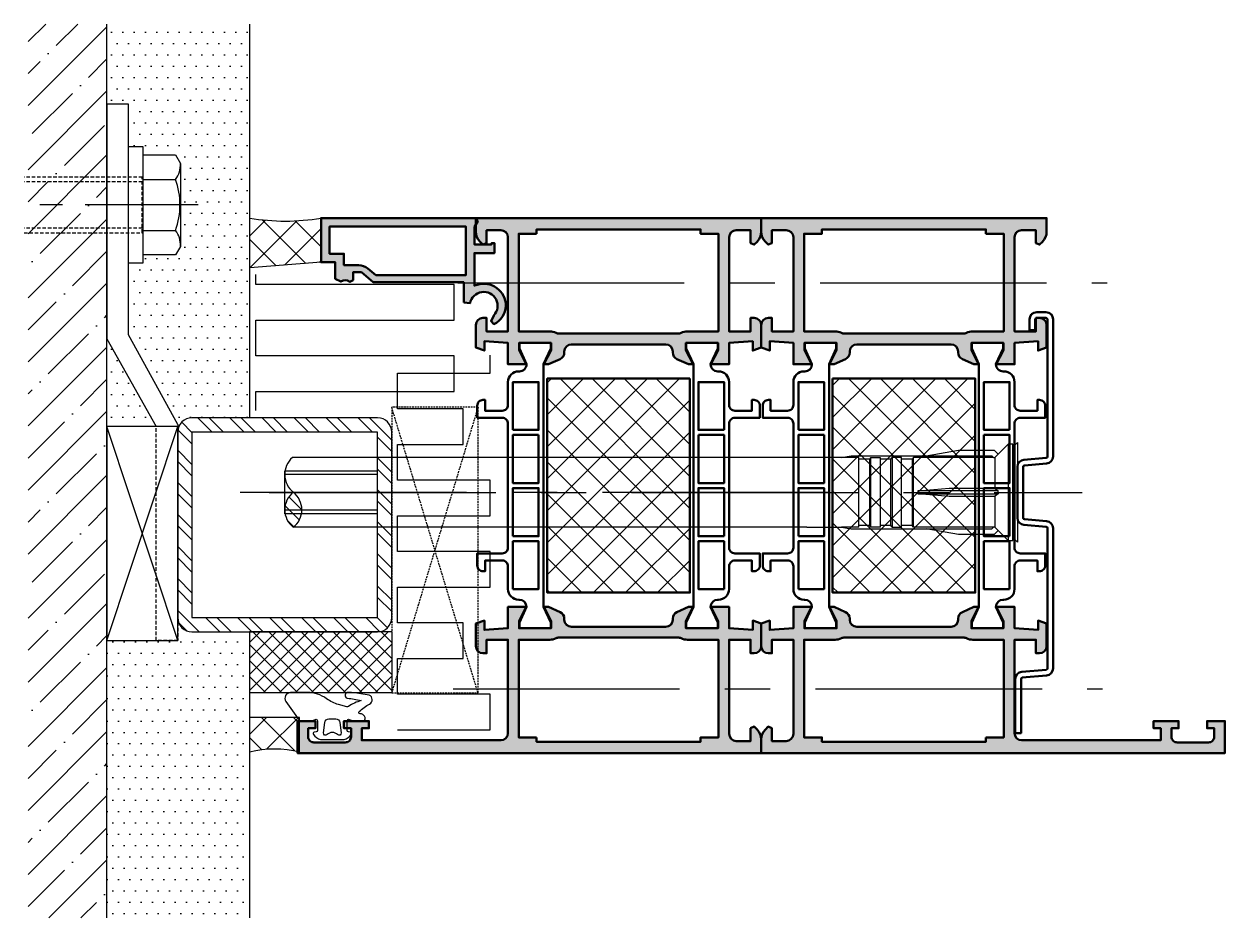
# Model space of a CAD drawing. Header units: millimetres. Extents: x -1598 to 10110, y -2803 to 662.
# Drawn here: x 1595.8 to 1764.1, y -125.6 to -0.3 of the extents above; entities that cross this region are included whole.
import ezdxf

# ---------------------------------------------------------------- set-up
doc = ezdxf.new("R2010")
doc.units = ezdxf.units.MM
doc.linetypes.add('CENTER', pattern=[50.800000000000004, 31.75, -6.35, 6.35, -6.35])
doc.linetypes.add('VERDECKT', pattern=[0.75, 0.5, -0.25])
for name, color, linetype, lineweight in [('AM_S', 80, 'Continuous', 50), ('AM_SP', 3, 'Continuous', 50), ('Docu-AM_8', 1, 'Continuous', 25)]:
    doc.layers.add(name, color=color, linetype=linetype, lineweight=lineweight)
for name, color, linetype in [('CENT_25', 3, 'CENTER'), ('CONST18', 3, 'Continuous'), ('CONST25', 3, 'Continuous'), ('CONST35', 3, 'Continuous'), ('DICHT_PAR', 3, 'Continuous'), ('HIDE_25', 3, 'VERDECKT')]:
    doc.layers.add(name, color=color, linetype=linetype)

# ---------------------------------------------------------------- blocks, each defined once
blk = doc.blocks.new('B-LL4010003')
at = {"layer": 'DICHT_PAR'}
for points in [[(-2.600000000000002, -5.932410622883206, 0.2080002991315442), (-2.12299754009375, -7.029441175311962), (-1.910015786673033, -7.228049873448832, 0.5949374815388928), (-1.57665456405809, -7.116508768658383), (-1.529141624366982, -6.847049497591611, -0.3639702342662019), (-1.33218007376454, -6.681779133124997), (0.04194360949115281, -6.681779133124998, -0.5205670505517465), (0.2298821336483344, -6.950183161790132), (0.01809221376422551, -7.532071184339831, 0.08748866352592413), (-2.525757381022231e-15, -7.63467722733753), (-1.471045507628332e-15, -8.881779133124997, 0.414213562373095), (0.2999999999999992, -9.181779133124998), (0.4757359312881494, -9.181779133124998, 0.1989123673796578), (0.6878679656441135, -9.093911167480961), (0.9121320343560203, -8.869647098769056, 0.1989123673796582), (1.000000000000055, -8.657515064413092), (1.000000000000056, -8.474062900635374, -0.6894774910789728), (1.349424094720544, -8.341125171164151, -0.05638436038495922), (2.386289909670207, -9.810752557481848, 0.6199844974359444), (3.639197527055725, -9.759416227943571, 0.02085876242649283), (3.975051887232059, -7.404266851472224, 0.02498963895517676), (4.000000000000003, -6.905409437626545), (3.99810854600619, -6.801254313206973, 0.9393067832496921), (3.20985441500664, -6.674160219511021, -0.03827978514031714), (2.859939927408546, -8.608149720678236, 0.07966819459128724), (2.048283165131678, -6.837276365287859, -0.2123714977220938), (2.010222252113294, -6.596417187104618), (2.315384851890308, -5.457534860166994, -0.09371350756139787), (3.121322413158991, -3.783481479546599, 0.1602412221217399), (4, -1.112147734026893), (4.000000000000001, 1.25972791712482, 0.6068148963145961), (2.734134712078717, 1.914461735878363), (0.127927069094686, 0.08957549812114818, 0.2446984432290343), (-1.387778780781446e-16, -0.1561701151655493), (-1.471045507628332e-15, -1.528881038912466, 0.08748866352592312), (0.01809221376422457, -1.631487081910166), (0.2298821336483371, -2.213375104459864, -0.5205670505517465), (0.04194360949115278, -2.481779133124999), (-1.33218007376454, -2.481779133124999, -0.3639702342662019), (-1.529141624366982, -2.316508768658386), (-1.576654564058089, -2.047049497591614, 0.5949374815388934), (-1.910015786673032, -1.935508392801166), (-2.122997540093749, -2.134117090938034, 0.2080002991315442), (-2.600000000000002, -3.23114764336679), (-2.600000000000002, -5.932410622883206)], [(0.2999999999999975, -5.057627800223275, -0.3788661086953142), (-0.2268783939569141, -5.653155491208069), (-1.663439196978459, -5.829542978617392, -0.7176953312491275), (-1.909647058823531, -5.317190897830881, 0.4210526315789471), (-1.909647058823531, -3.846367368419116, -0.7176953312491282), (-1.663439196978457, -3.334015287632601), (-0.226878393956914, -3.510402775041929, -0.3788661086953139), (0.2999999999999978, -4.105930466026722), (0.2999999999999975, -5.057627800223275)]]:
    blk.add_lwpolyline(points, format="xyb", close=True, dxfattribs=at)
blk = doc.blocks.new('LL4010003')
blk.add_blockref('B-LL4010003', (0, 0))
blk = doc.blocks.new('B-3991003_docu_wos')
at = {"layer": 'Docu-AM_8'}
h = blk.add_hatch(color=256, dxfattribs=at)
edge = h.paths.add_edge_path()
edge.add_line((-11.85406784333148, 2.000000000000001), (-9.000000000000009, 2.000000000000001))
edge.add_line((-9.000000000000009, 2.000000000000001), (-9.000000000000007, 14.6819851171331))
edge.add_line((-9.000000000000007, 14.6819851171331), (-7.600000000000001, 16.350440146765))
edge.add_line((-7.600000000000001, 16.350440146765), (-7.599999999999994, 17.49999999999999))
edge.add_line((-7.599999999999994, 17.49999999999999), (-8.699999999999996, 17.5))
edge.add_line((-8.699999999999996, 17.5), (-8.933518465108143, 17.98833248910775))
edge.add_arc((-9.711913348802076, 18.61610745280024), 0.9999999999999954, 321.1138464943088, 396.1046335497322)
edge.add_line((-8.90397111626735, 19.20536915093341), (-8.499999999999993, 20))
edge.add_line((-8.499999999999993, 20), (-6.200000000000007, 20))
edge.add_line((-6.200000000000007, 20), (-6.20000000000001, 22))
edge.add_line((-6.20000000000001, 22), (-7.105427357601002e-15, 22))
edge.add_line((-7.01357884766495e-15, 22), (-1.071365218763276e-14, 0.3000000000000007))
edge.add_line((-1.071365218763276e-14, 0.3000000000000003), (-0.4500000000000117, 0.04019237886466853))
edge.add_line((-0.4500000000000117, 0.04019237886466853), (-1.246410161513786, 0.5000000000000002))
edge.add_line((-1.246410161513786, 0.5000000000000002), (-3.70000000000001, 0.4999999999999997))
edge.add_line((-3.70000000000001, 0.4999999999999997), (-3.700000000000012, -1.9))
edge.add_line((-3.700000000000012, -1.9), (-3.500000000000012, -1.899999999999999))
edge.add_line((-3.500000000000012, -1.899999999999999), (-3.500000000000012, -2.3))
edge.add_line((-3.500000000000012, -2.3), (-4.900000000000009, -2.3))
edge.add_line((-4.900000000000009, -2.3), (-4.900000000000008, 0.5))
edge.add_line((-4.900000000000008, 0.5000000000000002), (-9.456586558377426, 0.5000000000000027))
edge.add_line((-9.456586558377426, 0.5000000000000027), (-9.337115405368074, 0.1117647058823535))
edge.add_arc((-12.30000000000001, -0.8000000000000003), 3.100000000000001, -89.99999999999989, 17.104635176643797, ccw=False)
edge.add_arc((-12.18013563536853, -0.9023955340820045), 3.000000000000003, 206.3310663459585, 267.710149741266, ccw=False)
edge.add_line((-14.8688738182924, -2.233067162879776), (-14.4732145214778, -1.828107663889005))
edge.add_line((-14.4732145214778, -1.828107663889005), (-13.64001877441202, -2.216633221487956))
edge.add_arc((-12.30000000000001, -0.8000000000000005), 1.95, 226.5919872222801, 439.2735314051008)
edge.add_line((-11.93706497152544, 1.115927494741427), (-11.85406784333148, 2.000000000000001))
edge = h.paths.add_edge_path(flags=16)
edge.add_line((-7.067911113762049, 15.42883516165812), (-8.000000000000007, 14.31801488286689))
edge.add_line((-8.000000000000007, 14.31801488286689), (-8.00000000000001, 1.700000000000001))
edge.add_line((-8.00000000000001, 1.700000000000001), (-1.20000000000001, 1.7))
edge.add_line((-1.20000000000001, 1.7), (-1.200000000000006, 20.8))
edge.add_line((-1.200000000000006, 20.8), (-5.000000000000008, 20.8))
edge.add_line((-5.000000000000008, 20.8), (-5.000000000000005, 18.8))
edge.add_line((-5.000000000000005, 18.8), (-6.600000000000006, 18.8))
edge.add_line((-6.600000000000006, 18.8), (-6.600000000000005, 16.7144103810312))
edge.add_arc((-8.600000000000005, 16.7144103810312), 2, -40, 0, ccw=False)
at = {"layer": 'AM_S'}
for points in [[(-11.85406784333148, 2.000000000000001), (-9.000000000000009, 2.000000000000001), (-9.000000000000007, 14.6819851171331), (-7.600000000000001, 16.350440146765), (-7.599999999999994, 17.49999999999999), (-8.699999999999996, 17.5), (-8.933518465108143, 17.98833248910775, 0.3394094283163255), (-8.90397111626735, 19.20536915093341), (-8.499999999999993, 20), (-6.200000000000007, 20), (-6.20000000000001, 22), (-7.01357884766495e-15, 22), (-1.071365218763276e-14, 0.3000000000000003), (-0.4500000000000117, 0.04019237886466853), (-1.246410161513786, 0.5000000000000002), (-3.70000000000001, 0.4999999999999997), (-3.700000000000012, -1.9), (-3.500000000000012, -1.899999999999999), (-3.500000000000012, -2.3), (-4.900000000000009, -2.3), (-4.900000000000008, 0.5000000000000002), (-9.456586558377426, 0.5000000000000027), (-9.337115405368074, 0.1117647058823535, -0.5046141751401255), (-12.30000000000001, -3.9, -0.2744091014474358), (-14.8688738182924, -2.233067162879776), (-14.4732145214778, -1.828107663889005), (-13.64001877441202, -2.216633221487956, 1.335288174688744), (-11.93706497152544, 1.115927494741427), (-11.85406784333148, 2.000000000000001)], [(-7.067911113762049, 15.42883516165812), (-8.000000000000007, 14.31801488286689), (-8.00000000000001, 1.700000000000001), (-1.20000000000001, 1.7), (-1.200000000000006, 20.8), (-5.000000000000008, 20.8), (-5.000000000000005, 18.8), (-6.600000000000006, 18.8), (-6.600000000000005, 16.7144103810312, -0.1763269807084648), (-7.067911113762049, 15.42883516165812)]]:
    blk.add_lwpolyline(points, format="xyb", close=True, dxfattribs=at)
blk = doc.blocks.new('4080202_custom_wos')
at = {"layer": 'AM_S'}
blk.add_lwpolyline([(-48.31596340037879, -0.1825710845161694), (-48.61382596194296, -3.587155742230798, -0.3888787318529878), (-49.61002066003471, -4.499999999483137), (-57.19999999985691, -4.499999999483137), (-57.19999999985691, -3.699999999482955), (-49.6100206600347, -3.699999999483137, 0.388878731852982), (-49.41078172041635, -3.517431148032671), (-49.11291915885215, -0.1128464903182987, -0.3888787318529851), (-48.11672446076041, 0.7999977669340274), (-28.48325693036753, 0.7999977669340268, -0.3888787318529744), (-27.48706223227579, -0.1128464903182645), (-27.21544610936719, -3.217432981435559, 0.3888787318529892), (-27.01620716974884, -3.400001832886031), (-19.88378352567152, -3.400001832886031, 0.3888787318529688), (-19.68454458605318, -3.217432981435571), (-19.41292846314469, -0.1128464903181837, -0.3888787318529531), (-18.41673376505295, 0.7999977669340268), (0.8000000001437686, 0.7999977669340269, -0.4142135623730951), (1.800000000143768, -0.2000022330659731), (1.800000000143768, -1.500002233066155, -0.4142135623730951), (0.8000000001437684, -2.500002233066155), (-0.6999999998562316, -2.500002233066155), (-0.6999999998562316, -1.700002233065973), (0.8000000001437684, -1.70000223306603, 0.4142135623730829), (1.000000000143643, -1.500002233066164), (1.000000000143643, -0.2000022330659732, 0.4142135623730921), (0.8000000001437703, -2.233066098228376e-06), (-18.41673376505295, -2.233065973245019e-06, 0.3888787318529934), (-18.6159727046713, -0.1825710845164408), (-18.88758882757979, -3.287157575633712, -0.3888787318529837), (-19.88378352567154, -4.200001832886031), (-27.01620716974884, -4.200001832886031, -0.3888787318529745), (-28.01240186784058, -3.287157575633739), (-28.28401799074918, -0.1825710845164305, 0.388878731852965), (-28.48325693036752, -2.233065973245019e-06), (-48.11672446076045, -2.233065973245019e-06, 0.3888787318530236), (-48.31596340037879, -0.1825710845161694)], format="xyb", close=True, dxfattribs=at)
blk = doc.blocks.new('B-4090112_docu_wos')
at = {"layer": 'Docu-AM_8'}
h = blk.add_hatch(dxfattribs=at)
h.set_pattern_fill('ANSI37', color=256, style=0)
h.set_pattern_definition([(45, (0, 0), (-2.245064030267288, 2.245064030267288), []), (135, (0, 0), (-2.245064030267288, -2.245064030267288), [])])
h.paths.add_polyline_path([(30, 0), (30, 19.99999999999999), (1.291895883200182e-15, 20), (0, 0)])
at = {"layer": 'AM_S'}
blk.add_lwpolyline([(30, 0), (0, 0), (1.291895883200182e-15, 20), (30, 19.99999999999999), (30, 0)], close=True, dxfattribs=at)
blk = doc.blocks.new('B-1311073_docu_wos')
at = {"layer": 'Docu-AM_8'}
h = blk.add_hatch(color=256, dxfattribs=at)
edge = h.paths.add_edge_path()
edge.add_line((20.49999999999999, 29.79999999999998), (20.49999999999998, 30.49999999999998))
edge.add_line((20.49999999999998, 30.49999999999998), (18.29999999999999, 29.49999999999997))
edge.add_line((18.29999999999999, 29.49999999999997), (17.49999999999998, 29.49999999999997))
edge.add_line((17.49999999999998, 29.49999999999997), (17.49999999999999, 33.89999999999998))
edge.add_line((17.49999999999999, 33.89999999999998), (18.29999999999999, 33.89999999999998))
edge.add_line((18.29999999999999, 33.89999999999998), (20.49999999999999, 32.89999999999998))
edge.add_line((20.49999999999999, 32.89999999999998), (20.49999999999999, 35.49999899999997))
edge.add_line((20.49999999999999, 35.49999899999997), (17.49999999999999, 35.49999999999983))
edge.add_line((17.49999999999999, 35.49999999999983), (17.27926256615403, 38.80000000000002))
edge.add_line((17.27926256615403, 38.80000000000002), (18.5856296013484, 38.80000000000001))
edge.add_line((18.5856296013484, 38.80000000000001), (18.14886532022895, 40.00000000000001))
edge.add_line((18.14886532022895, 40.00000000000001), (15, 40))
edge.add_arc((15, 39), 0.9999999999999999, 90, 180)
edge.add_line((14, 39), (14, 38.5))
edge.add_line((14, 38.5), (15.9, 38.5))
edge.add_line((15.9, 38.5), (15.9, 35.5))
edge.add_line((15.9, 35.5), (2.799999999999999, 35.5))
edge.add_arc((2.799999999999999, 36.5), 0.9999999999999999, 180, 270, ccw=False)
edge.add_line((1.799999999999999, 36.5), (1.799999999999999, 55.99999999999999))
edge.add_line((1.799999999999999, 55.99999999999999), (3.500000000000009, 55.99999999999999))
edge.add_line((3.500000000000009, 55.99999999999999), (3.500000000000002, 54.99999999999999))
edge.add_line((3.500000000000002, 54.99999999999999), (4.500000000000002, 54.99999999999999))
edge.add_line((4.500000000000002, 54.99999999999999), (4.500000000000002, 58.49999999999999))
edge.add_line((4.500000000000002, 58.49999999999999), (3.499999999999995, 58.49999999999999))
edge.add_line((3.499999999999995, 58.49999999999999), (3.500000000000002, 57.5))
edge.add_line((3.500000000000002, 57.5), (2.300000000000006, 57.49999999999999))
edge.add_arc((2.300000000000006, 58.3), 0.8000000000000043, 180, 270, ccw=False)
edge.add_line((1.500000000000002, 58.3), (1.500000000000002, 62.7))
edge.add_arc((2.299999999999992, 62.7), 0.79999999999999, 89.9999999999996, 180, ccw=False)
edge.add_line((2.299999999999998, 63.49999999999999), (3.500000000000002, 63.49999999999999))
edge.add_line((3.500000000000002, 63.49999999999999), (3.499999999999995, 62.49999999999999))
edge.add_line((3.499999999999995, 62.49999999999999), (4.500000000000002, 62.49999999999999))
edge.add_line((4.500000000000002, 62.49999999999999), (4.500000000000002, 65))
edge.add_line((4.500000000000002, 65), (1.77635683940025e-15, 65))
edge.add_line((1.868205349336302e-15, 65), (-4.97682981828674e-15, 0))
edge.add_line((-4.97682981828674e-15, 1.224646799147353e-16), (1.895836943965686, -2.220446049250313e-16))
edge.add_arc((1.895836943965686, 1.999999999999984), 1.999999999999984, 270, 314.999999999996)
edge.add_line((3.31005050633867, 0.5857864376268004), (3.712132034355945, 0.9878679656440175))
edge.add_line((3.712132034355945, 0.9878679656440175), (3.499999999999994, 1.5))
edge.add_line((3.499999999999994, 1.5), (1.699999999999983, 1.5))
edge.add_line((1.699999999999983, 1.5), (1.699999999999984, 3.5))
edge.add_arc((2.699999999999984, 3.5), 1, 90, 180, ccw=False)
edge.add_line((2.699999999999984, 4.5), (15.90000000000001, 4.5))
edge.add_line((15.90000000000001, 4.5), (15.89999999999997, 1.5))
edge.add_line((15.89999999999997, 1.5), (13.99999999999999, 1.5))
edge.add_line((13.99999999999999, 1.5), (13.99999999999999, 1))
edge.add_arc((14.99999999999999, 0.9999999999999999), 1, 180, 270)
edge.add_line((14.99999999999999, 0), (18.14886532022897, -7.129713486264677e-15))
edge.add_line((18.14886532022897, -7.129713486264677e-15), (18.58562960134843, 1.199999999999989))
edge.add_line((18.58562960134843, 1.199999999999989), (17.27926256615406, 1.199999999999982))
edge.add_line((17.27926256615406, 1.199999999999982), (17.50000000000001, 4.500000000000171))
edge.add_line((17.50000000000001, 4.500000000000171), (20.50000000000001, 4.500001000000026))
edge.add_line((20.50000000000001, 4.500001000000026), (20.50000000000001, 7.100000000000023))
edge.add_line((20.50000000000001, 7.100000000000023), (18.30000000000001, 6.100000000000023))
edge.add_line((18.30000000000001, 6.100000000000023), (17.50000000000001, 6.100000000000023))
edge.add_line((17.50000000000001, 6.100000000000023), (17.5, 10.50000000000003))
edge.add_line((17.5, 10.50000000000003), (18.30000000000001, 10.50000000000003))
edge.add_line((18.30000000000001, 10.50000000000003), (20.5, 9.500000000000021))
edge.add_line((20.5, 9.500000000000021), (20.50000000000001, 10.19999999999998))
edge.add_line((20.50000000000001, 10.19999999999998), (19.76645320713583, 11.81380294430118))
edge.add_arc((18.85608672967322, 11.4), 1.000000000000001, 24.44395478041648, 90)
edge.add_line((18.85608672967322, 12.4), (18.7, 12.4))
edge.add_arc((18.7, 13.4), 0.9999999999999999, 180, 270, ccw=False)
edge.add_line((17.7, 13.4), (17.7, 26.6))
edge.add_arc((18.7, 26.6), 1, 90, 180, ccw=False)
edge.add_line((18.7, 27.6), (18.85608672967322, 27.6))
edge.add_arc((18.85608672967322, 28.6), 0.9999999999999984, 270.0000000000002, 335.5560452195836)
edge.add_line((19.76645320713583, 28.18619705569882), (20.49999999999999, 29.79999999999998))
edge = h.paths.add_edge_path(flags=16)
edge.add_line((2.2, 31.5), (1.6, 31.5))
edge.add_line((1.6, 31.5), (1.6, 8.5))
edge.add_line((1.6, 8.5), (2.199999999999999, 8.5))
edge.add_line((2.199999999999999, 8.5), (2.199999999999999, 6))
edge.add_line((2.199999999999999, 6), (15.9, 5.999999999999998))
edge.add_line((15.9, 5.999999999999998), (15.89999999999999, 10.34999999999999))
edge.add_arc((17.95, 10.34999999999999), 2.050000000000011, 154.3743954472936, 180.0000000000001, ccw=False)
edge.add_arc((15.2, 11.6690905958273), 1, 334.3743954472938, 360)
edge.add_line((16.2, 11.6690905958273), (16.2, 28.33090940417272))
edge.add_arc((15.19999999999999, 28.33090940417271), 1.000000000000007, 2.035554996136636e-13, 25.62560455270624)
edge.add_arc((17.95, 29.65000000000002), 2.050000000000004, 179.9999999999999, 205.6256045527061, ccw=False)
edge.add_line((15.89999999999999, 29.65000000000002), (15.9, 34))
edge.add_line((15.9, 34), (2.199999999999999, 34))
edge.add_line((2.199999999999999, 34), (2.2, 31.5))
h = blk.add_hatch(color=256, dxfattribs=at)
edge = h.paths.add_edge_path()
edge.add_line((54.49999999999998, 10.2), (55.23354679286415, 11.81380294430117))
edge.add_arc((56.14391327032675, 11.39999999999999), 1.000000000000002, 450.00000000000125, 515.5560452195837, ccw=False)
edge.add_line((56.14391327032673, 12.39999999999999), (56.29999999999998, 12.4))
edge.add_arc((56.29999999999995, 13.4), 1.000000000000001, 270.0000000000013, 360)
edge.add_line((57.29999999999995, 13.4), (57.29999999999996, 26.6))
edge.add_arc((56.29999999999996, 26.6), 0.9999999999999996, 360, 450)
edge.add_line((56.29999999999996, 27.6), (56.14391327032676, 27.6))
edge.add_arc((56.14391327032676, 28.6), 0.9999999999999997, 204.4439547804164, 270.00000000000006, ccw=False)
edge.add_line((55.23354679286415, 28.18619705569882), (54.49999999999999, 29.79999999999998))
edge.add_line((54.49999999999999, 29.79999999999998), (54.49999999999999, 30.49999999999998))
edge.add_line((54.49999999999999, 30.49999999999998), (56.69999999999998, 29.49999999999997))
edge.add_line((56.69999999999998, 29.49999999999997), (57.49999999999999, 29.49999999999997))
edge.add_line((57.49999999999999, 29.49999999999997), (57.49999999999999, 33.89999999999998))
edge.add_line((57.49999999999999, 33.89999999999998), (56.69999999999998, 33.89999999999998))
edge.add_line((56.69999999999998, 33.89999999999998), (54.49999999999999, 32.89999999999998))
edge.add_line((54.49999999999999, 32.89999999999998), (54.49999999999999, 35.49999899999997))
edge.add_line((54.49999999999999, 35.49999899999997), (57.49999999999999, 35.49999999999983))
edge.add_line((57.49999999999999, 35.49999999999983), (57.72073743384594, 38.80000000000003))
edge.add_line((57.72073743384594, 38.80000000000003), (56.41437039865157, 38.80000000000001))
edge.add_line((56.41437039865157, 38.80000000000001), (56.85113467977102, 40.00000000000001))
edge.add_line((56.85113467977102, 40.00000000000001), (59.99999999999996, 40))
edge.add_arc((59.99999999999996, 39), 1, 360, 450, ccw=False)
edge.add_line((60.99999999999996, 39), (60.99999999999996, 38.5))
edge.add_line((60.99999999999996, 38.5), (59.09999999999998, 38.5))
edge.add_line((59.09999999999998, 38.5), (59.09999999999994, 35.5))
edge.add_line((59.09999999999994, 35.5), (72.29999999999997, 35.5))
edge.add_arc((72.29999999999997, 36.5), 0.9999999999999999, 270, 360)
edge.add_line((73.29999999999997, 36.5), (73.29999999999997, 38.5))
edge.add_line((73.29999999999997, 38.5), (71.49999999999996, 38.5))
edge.add_line((71.49999999999996, 38.5), (71.28786796564401, 39.01213203435598))
edge.add_line((71.28786796564401, 39.01213203435598), (71.68994949366129, 39.4142135623732))
edge.add_arc((73.10416305603427, 38.00000000000001), 1.999999999999983, 450, 494.999999999996, ccw=False)
edge.add_line((73.10416305603427, 40), (74.99999999999996, 40))
edge.add_line((74.99999999999996, 40), (74.99999999999996, 0))
edge.add_line((74.99999999999996, -2.664535259100376e-15), (73.10416305603427, -2.664535259100376e-15))
edge.add_arc((73.10416305603427, 1.99999999999998), 1.999999999999982, 225.000000000004, 269.99999999999994, ccw=False)
edge.add_line((71.68994949366127, 0.5857864376267985), (71.287867965644, 0.987867965644015))
edge.add_line((71.28786796564401, 0.987867965644015), (71.49999999999996, 1.499999999999997))
edge.add_line((71.49999999999996, 1.499999999999997), (73.29999999999997, 1.499999999999997))
edge.add_line((73.29999999999997, 1.499999999999997), (73.29999999999997, 3.499999999999997))
edge.add_arc((72.29999999999997, 3.499999999999997), 1, 360, 450)
edge.add_line((72.29999999999997, 4.499999999999997), (59.09999999999994, 4.500000000000001))
edge.add_line((59.09999999999994, 4.500000000000001), (59.09999999999998, 1.499999999999997))
edge.add_line((59.09999999999998, 1.499999999999997), (60.99999999999995, 1.499999999999997))
edge.add_line((60.99999999999996, 1.499999999999997), (60.99999999999996, 0.9999999999999973))
edge.add_arc((59.99999999999996, 0.9999999999999973), 1, 270, 360, ccw=False)
edge.add_line((59.99999999999996, -2.664535259100376e-15), (56.85113467977102, -9.769962616701378e-15))
edge.add_line((56.85113467977102, -9.769962616701378e-15), (56.41437039865157, 1.19999999999999))
edge.add_line((56.41437039865157, 1.19999999999999), (57.72073743384594, 1.199999999999975))
edge.add_line((57.72073743384594, 1.199999999999975), (57.49999999999999, 4.500000000000171))
edge.add_line((57.49999999999999, 4.500000000000171), (54.49999999999999, 4.500001000000027))
edge.add_line((54.49999999999999, 4.500001000000027), (54.49999999999999, 7.100000000000024))
edge.add_line((54.49999999999999, 7.100000000000024), (56.69999999999998, 6.100000000000024))
edge.add_line((56.69999999999998, 6.100000000000024), (57.49999999999999, 6.100000000000024))
edge.add_line((57.49999999999999, 6.100000000000024), (57.49999999999999, 10.50000000000003))
edge.add_line((57.49999999999999, 10.50000000000003), (56.69999999999998, 10.50000000000003))
edge.add_line((56.69999999999998, 10.50000000000003), (54.49999999999999, 9.500000000000014))
edge.add_line((54.49999999999999, 9.500000000000014), (54.49999999999998, 10.2))
edge = h.paths.add_edge_path(flags=0)
edge.add_line((72.79999999999995, 31.5), (73.39999999999996, 31.5))
edge.add_line((73.39999999999996, 31.5), (73.39999999999996, 8.5))
edge.add_line((73.39999999999996, 8.5), (72.79999999999995, 8.5))
edge.add_line((72.79999999999995, 8.5), (72.79999999999995, 6))
edge.add_line((72.79999999999995, 6.000000000000001), (59.09999999999995, 6.000000000000001))
edge.add_line((59.09999999999995, 6.000000000000001), (59.09999999999995, 10.35))
edge.add_arc((57.04999999999995, 10.35), 2.050000000000007, 359.9999999999999, 385.625604552706)
edge.add_arc((59.79999999999995, 11.6690905958273), 0.9999999999999996, 180, 205.6256045527062, ccw=False)
edge.add_line((58.79999999999995, 11.6690905958273), (58.79999999999995, 28.33090940417271))
edge.add_arc((59.79999999999997, 28.3309094041727), 1.000000000000012, 514.3743954472939, 539.9999999999998, ccw=False)
edge.add_arc((57.04999999999995, 29.65), 2.050000000000002, 334.3743954472941, 360.0000000000001)
edge.add_line((59.09999999999996, 29.65000000000001), (59.09999999999995, 34))
edge.add_line((59.09999999999995, 34), (72.79999999999995, 34))
edge.add_line((72.79999999999995, 34), (72.79999999999995, 31.5))
at = {"layer": 'AM_S'}
for points in [[(20.49999999999999, 29.79999999999998), (20.49999999999998, 30.49999999999998), (18.29999999999999, 29.49999999999997), (17.49999999999998, 29.49999999999997), (17.49999999999999, 33.89999999999998), (18.29999999999999, 33.89999999999998), (20.49999999999999, 32.89999999999998), (20.49999999999999, 35.49999899999997), (17.49999999999999, 35.49999999999983), (17.27926256615403, 38.80000000000002), (18.5856296013484, 38.80000000000001), (18.14886532022895, 40.00000000000001), (15, 40, 0.4142135623730951), (14, 39), (14, 38.5), (15.9, 38.5), (15.9, 35.5), (2.799999999999999, 35.5, -0.4142135623730951), (1.799999999999999, 36.5), (1.799999999999999, 55.99999999999999), (3.500000000000009, 55.99999999999999), (3.500000000000002, 54.99999999999999), (4.500000000000002, 54.99999999999999), (4.500000000000002, 58.49999999999999), (3.499999999999995, 58.49999999999999), (3.500000000000002, 57.5), (2.300000000000006, 57.49999999999999, -0.4142135623730951), (1.500000000000002, 58.3), (1.500000000000002, 62.7, -0.414213562373097), (2.299999999999998, 63.49999999999999), (3.500000000000002, 63.49999999999999), (3.499999999999995, 62.49999999999999), (4.500000000000002, 62.49999999999999), (4.500000000000002, 65), (1.868205349336302e-15, 65), (-4.97682981828674e-15, 1.224646799147353e-16), (1.895836943965686, -2.220446049250313e-16, 0.1989123673796397), (3.31005050633867, 0.5857864376268004), (3.712132034355945, 0.9878679656440175), (3.499999999999994, 1.5), (1.699999999999983, 1.5), (1.699999999999984, 3.5, -0.414213562373095), (2.699999999999984, 4.5), (15.90000000000001, 4.5), (15.89999999999997, 1.5), (13.99999999999999, 1.5), (13.99999999999999, 1, 0.4142135623730951), (14.99999999999999, 0), (18.14886532022897, -7.129713486264677e-15), (18.58562960134843, 1.199999999999989), (17.27926256615406, 1.199999999999982), (17.50000000000001, 4.500000000000171), (20.50000000000001, 4.500001000000026), (20.50000000000001, 7.100000000000023), (18.30000000000001, 6.100000000000023), (17.50000000000001, 6.100000000000023), (17.5, 10.50000000000003), (18.30000000000001, 10.50000000000003), (20.5, 9.500000000000021), (20.50000000000001, 10.19999999999998), (19.76645320713583, 11.81380294430118, 0.2941076150573533), (18.85608672967322, 12.4), (18.7, 12.4, -0.4142135623730951), (17.7, 13.4), (17.7, 26.6, -0.4142135623730951), (18.7, 27.6), (18.85608672967322, 27.6, 0.2941076150573534), (19.76645320713583, 28.18619705569882), (20.49999999999999, 29.79999999999998)], [(54.49999999999998, 10.2), (55.23354679286415, 11.81380294430117, -0.2941076150573475), (56.14391327032673, 12.39999999999999), (56.29999999999998, 12.4, 0.4142135623730883), (57.29999999999995, 13.4), (57.29999999999996, 26.6, 0.4142135623730953), (56.29999999999996, 27.6), (56.14391327032676, 27.6, -0.2941076150573539), (55.23354679286415, 28.18619705569882), (54.49999999999999, 29.79999999999998), (54.49999999999999, 30.49999999999998), (56.69999999999998, 29.49999999999997), (57.49999999999999, 29.49999999999997), (57.49999999999999, 33.89999999999998), (56.69999999999998, 33.89999999999998), (54.49999999999999, 32.89999999999998), (54.49999999999999, 35.49999899999997), (57.49999999999999, 35.49999999999983), (57.72073743384594, 38.80000000000003), (56.41437039865157, 38.80000000000001), (56.85113467977102, 40.00000000000001), (59.99999999999996, 40, -0.4142135623730949), (60.99999999999996, 39), (60.99999999999996, 38.5), (59.09999999999998, 38.5), (59.09999999999994, 35.5), (72.29999999999997, 35.5, 0.4142135623730951), (73.29999999999997, 36.5), (73.29999999999997, 38.5), (71.49999999999996, 38.5), (71.28786796564401, 39.01213203435598), (71.68994949366129, 39.4142135623732, -0.1989123673796397), (73.10416305603427, 40), (74.99999999999996, 40), (74.99999999999996, -2.664535259100376e-15), (73.10416305603427, -2.664535259100376e-15, -0.1989123673796396), (71.68994949366127, 0.5857864376267985), (71.28786796564401, 0.987867965644015), (71.49999999999996, 1.499999999999997), (73.29999999999997, 1.499999999999997), (73.29999999999997, 3.499999999999997, 0.4142135623730951), (72.29999999999997, 4.499999999999997), (59.09999999999994, 4.500000000000001), (59.09999999999998, 1.499999999999997), (60.99999999999996, 1.499999999999997), (60.99999999999996, 0.9999999999999973, -0.4142135623730951), (59.99999999999996, -2.664535259100376e-15), (56.85113467977102, -9.769962616701378e-15), (56.41437039865157, 1.19999999999999), (57.72073743384594, 1.199999999999975), (57.49999999999999, 4.500000000000171), (54.49999999999999, 4.500001000000027), (54.49999999999999, 7.100000000000024), (56.69999999999998, 6.100000000000024), (57.49999999999999, 6.100000000000024), (57.49999999999999, 10.50000000000003), (56.69999999999998, 10.50000000000003), (54.49999999999999, 9.500000000000014), (54.49999999999998, 10.2)], [(2.2, 31.5), (1.6, 31.5), (1.6, 8.5), (2.199999999999999, 8.5), (2.199999999999999, 6), (15.9, 5.999999999999998), (15.89999999999999, 10.34999999999999, -0.112281100065257), (16.1016393442623, 11.23660187588393, 0.1122811000652558), (16.2, 11.6690905958273), (16.2, 28.33090940417272, 0.112281100065255), (16.10163934426229, 28.7633981241161, -0.1122811000652554), (15.89999999999999, 29.65000000000002), (15.9, 34), (2.199999999999999, 34), (2.2, 31.5)], [(72.79999999999995, 31.5), (73.39999999999996, 31.5), (73.39999999999996, 8.5), (72.79999999999995, 8.5), (72.79999999999995, 6.000000000000001), (59.09999999999995, 6.000000000000001), (59.09999999999996, 10.35, 0.1122811000652553), (58.89836065573766, 11.23660187588392, -0.1122811000652559), (58.79999999999995, 11.6690905958273), (58.79999999999995, 28.33090940417271, -0.1122811000652545), (58.89836065573766, 28.76339812411609, 0.1122811000652546), (59.09999999999996, 29.65000000000001), (59.09999999999995, 34), (72.79999999999995, 34), (72.79999999999995, 31.5)]]:
    blk.add_lwpolyline(points, format="xyb", close=True, dxfattribs=at)
at = {"layer": 'AM_SP'}
for points in [[(54.5, 32.89999999999998), (54.5, 32.9497840575384), (56.5, 33.94999999999998), (57.49999999999999, 33.94999999999999), (57.49999999999999, 29.44999999999999), (56.50000000000001, 29.44999999999998), (54.5, 30.45021594246158), (54.5, 30.49999999999999), (20.49999999999998, 30.49999999999999), (20.49999999999998, 30.45021594246158), (18.49999999999996, 29.44999999999998), (17.49999999999999, 29.44999999999999), (17.49999999999999, 33.94999999999999), (18.49999999999998, 33.94999999999998), (20.49999999999998, 32.9497840575384), (20.49999999999998, 32.89999999999999, 0.4142135623730951), (21.49999999999998, 33.89999999999999), (21.49999999999998, 33.99999999999999, -0.4142135623730951), (22.99999999999998, 35.49999999999999), (26.19999999999997, 35.49999999999999, 0.4142135623730955), (26.99999999999997, 36.29999999999999), (26.99999999999997, 38.69999999999998), (25.49999999999997, 38.69999999999998), (25.49999999999997, 38.99999999999999, -0.4142135623730959), (26.29999999999997, 39.79999999999998), (27.99999999999997, 39.79999999999998), (27.99999999999997, 36.29999999999999, 0.4142135623730954), (28.79999999999997, 35.49999999999999), (46.19999999999996, 35.49999999999999, 0.4142135623730954), (46.99999999999996, 36.29999999999999), (46.99999999999997, 39.79999999999998), (48.69999999999996, 39.79999999999998, -0.4142135623730963), (49.49999999999996, 38.99999999999999), (49.49999999999998, 38.69999999999998), (47.99999999999996, 38.69999999999998), (47.99999999999997, 36.29999999999998, 0.414213562373095), (48.79999999999997, 35.49999999999999), (51.99999999999996, 35.49999999999999, -0.4142135623730951), (53.49999999999996, 33.99999999999999), (53.49999999999996, 33.89999999999999, 0.4142135623730951), (54.5, 32.89999999999998)], [(54.50000000000003, 7.100000000000014), (54.50000000000003, 7.050215942461598), (56.50000000000003, 6.050000000000018), (57.50000000000001, 6.050000000000014), (57.50000000000001, 10.55000000000001), (56.50000000000004, 10.55000000000002), (54.50000000000003, 9.549784057538425), (54.50000000000003, 9.500000000000014), (20.5, 9.500000000000014), (20.5, 9.549784057538425), (18.49999999999998, 10.55000000000002), (17.50000000000001, 10.55000000000001), (17.50000000000001, 6.050000000000014), (18.5, 6.050000000000018), (20.5, 7.050215942461598), (20.5, 7.100000000000009, -0.4142135623730951), (21.5, 6.100000000000009), (21.5, 6.000000000000014, 0.4142135623730951), (23, 4.500000000000014), (26.19999999999999, 4.500000000000014, -0.4142135623730955), (26.99999999999999, 3.700000000000013), (26.99999999999999, 1.300000000000018), (25.49999999999999, 1.300000000000016), (25.49999999999999, 1.000000000000014, 0.4142135623730959), (26.29999999999999, 0.2000000000000135), (27.99999999999999, 0.2000000000000171), (27.99999999999999, 3.700000000000013, -0.4142135623730954), (28.79999999999999, 4.500000000000012), (46.19999999999999, 4.500000000000012, -0.4142135623730954), (46.99999999999999, 3.700000000000013), (46.99999999999999, 0.2000000000000171), (48.69999999999998, 0.2000000000000135, 0.4142135623730963), (49.49999999999999, 1.000000000000014), (49.5, 1.300000000000017), (47.99999999999999, 1.300000000000018), (47.99999999999999, 3.700000000000014, -0.414213562373095), (48.8, 4.500000000000012), (51.99999999999999, 4.500000000000014, 0.4142135623730951), (53.49999999999999, 6.000000000000014), (53.49999999999999, 6.100000000000009, -0.4142135623730951), (54.50000000000003, 7.100000000000014)]]:
    blk.add_lwpolyline(points, format="xyb", close=True, dxfattribs=at)
for points in [[(22.99999999999996, 34.79999999999998), (29.69999999999996, 34.79999999999998), (29.69999999999997, 31.19999999999998), (22.99999999999996, 31.19999999999999), (22.99999999999996, 34.79999999999998)], [(30.39999999999997, 34.79999999999998), (37.14999999999996, 34.79999999999998), (37.14999999999997, 31.19999999999998), (30.39999999999996, 31.19999999999999), (30.39999999999997, 34.79999999999998)], [(44.59999999999997, 31.19999999999998), (37.84999999999997, 31.19999999999999), (37.84999999999997, 34.79999999999999), (44.59999999999997, 34.79999999999998), (44.59999999999997, 31.19999999999998)], [(45.29999999999997, 34.79999999999998), (51.99999999999997, 34.79999999999998), (51.99999999999997, 31.19999999999998), (45.29999999999997, 31.19999999999999), (45.29999999999997, 34.79999999999998)], [(22.99999999999999, 5.200000000000014), (29.69999999999999, 5.200000000000014), (29.69999999999999, 8.800000000000017), (22.99999999999999, 8.800000000000017), (22.99999999999999, 5.200000000000014)], [(30.39999999999999, 5.200000000000014), (37.14999999999999, 5.200000000000014), (37.14999999999999, 8.800000000000017), (30.39999999999998, 8.800000000000017), (30.39999999999999, 5.200000000000014)], [(44.59999999999999, 8.800000000000017), (37.84999999999999, 8.800000000000017), (37.84999999999999, 5.200000000000014), (44.59999999999999, 5.200000000000014), (44.59999999999999, 8.800000000000017)], [(45.29999999999998, 5.200000000000014), (51.99999999999999, 5.200000000000014), (51.99999999999999, 8.800000000000017), (45.3, 8.800000000000017), (45.29999999999998, 5.200000000000014)]]:
    blk.add_lwpolyline(points, close=True, dxfattribs=at)
blk = doc.blocks.new('Betonschraube')
at = {"layer": 'CENT_25', "ltscale": 0.5}
blk.add_line((0, -52.43858065450081), (0, 4.545424824205384), dxfattribs=at)
at = {"layer": 'CONST18'}
for p, q in [((0.3156941749266196, -51.05494481496369), (1.221746806470819, -50.14889218341949)), ((0.9335370706117914, -51.32098539576171), (1.944110193596416, -50.31041227277709)), ((1.953371044705762, -51.18503489815092), (2.445459344902076, -50.6929465979546))]:
    blk.add_line(p, q, dxfattribs=at)
at = {"layer": 'CONST25', "color": 3, "linetype": 'Continuous'}
for p, q in [((-3.175000176412141, -0.3250000000000455), (-3.500000176412186, 0)), ((-3.500000176412186, 0), (3.499999823587814, 0)), ((3.499999823587814, 0), (3.174999823587768, -0.3250000000000455)), ((3.374999823587814, -0.3250000000000455), (-3.375000176412186, -0.3250000000000455)), ((-3.375000176412186, -0.3250000000000455), (-3.375000176412186, -0.6571069999999963)), ((-2.671374176412201, -1.360733000000096), (-3.375000176412186, -0.6571069999999963)), ((-3.375000176412186, -0.6571069999999963), (3.374999823587814, -0.6571069999999963)), ((3.249999823587814, -0.25), (-3.250000176412186, -0.25)), ((2.671373823587828, -1.360733500000038), (3.374999823587814, -0.6571075000000519)), ((3.374999823587814, -0.6571069999999963), (3.374999823587814, -0.3250000000000455)), ((-2.950000176412232, -1.639359500000069), (-2.670168676412231, -1.359528000000068)), ((-2.950000176412232, -4.139359500000069), (-2.950000176412232, -1.639359500000069)), ((-2.670168676412231, -1.359528000000068), (-2.552942676412158, -1.470817500000067)), ((-2.552942676412158, -1.470817500000067), (-2.435716176412143, -1.582107000000065)), ((-2.435716176412143, -1.582107000000065), (-0.2641736764121561, -1.582107000000065)), ((-2.433705676412046, -1.634446500000081), (-2.435716176412143, -1.582107000000065)), ((-2.431563676412225, -1.686608000000092), (-2.433705676412046, -1.634446500000081)), ((-0.3000001764121407, -1.686608000000092), (-0.2820946764122709, -1.634446500000081)), ((-0.2820946764122709, -1.634446500000081), (-0.2641736764121561, -1.582107000000065)), ((-0.2641736764121561, -1.582107000000065), (-0.1888256764123071, -1.470817500000067)), ((-0.1888256764123071, -1.470817500000067), (-0.1134771764122888, -1.359528000000068)), ((-1.76412186192465e-07, -1.359528000000068), (-0.1134771764122888, -1.359528000000068)), ((-0.1134771764122888, -1.359528000000068), (-0.1134771764122888, -1.639359500000069)), ((-0.1134771764122888, -1.639359500000069), (-0.1134771764122888, -4.139359500000069)), ((-1.76412186192465e-07, -1.359528000000068), (0.1134768235879164, -1.359528000000068)), ((0.1134768235879164, -1.639359500000069), (0.1134768235879164, -1.359528000000068)), ((0.1134768235879164, -1.359528000000068), (0.1888253235879347, -1.470817500000067)), ((0.1134768235879164, -4.139359500000069), (0.1134768235879164, -1.639359500000069)), ((0.1888253235879347, -1.470817500000067), (0.2641733235877837, -1.582107000000065)), ((0.2641733235877837, -1.582107000000065), (2.435715823587998, -1.582107000000065)), ((0.2641733235877837, -1.582107000000065), (0.2820943235878985, -1.634446500000081)), ((0.2820943235878985, -1.634446500000081), (0.2999998235877683, -1.686608000000092)), ((2.433705323587674, -1.634446500000081), (2.431563323587852, -1.686608000000092)), ((2.435715823587998, -1.582107000000065), (2.433705323587674, -1.634446500000081)), ((2.435715823587998, -1.582107000000065), (2.552942323587786, -1.470817500000067)), ((2.552942323587786, -1.470817500000067), (2.670168323587859, -1.359528000000068)), ((2.670168323587859, -1.359528000000068), (2.949999823587859, -1.639359500000069)), ((2.949999823587859, -1.639359500000069), (2.949999823587859, -4.139359500000069)), ((-2.550000176412141, -1.805045000000064), (-2.431563676412225, -1.686608000000092)), ((-2.550000176412141, -4.104364000000032), (-2.550000176412141, -1.805045000000064)), ((-2.431563676412225, -1.686608000000092), (-2.431563676412225, -7.275000000000091)), ((-0.3000001764121407, -1.805045000000064), (-0.3000001764121407, -1.686608000000092)), ((-0.3000001764121407, -4.104364000000032), (-0.3000001764121407, -1.805045000000064)), ((0.2999998235877683, -1.686608000000092), (0.2999998235877683, -1.805045000000064)), ((0.2999998235877683, -1.805045000000064), (0.2999998235877683, -4.104364000000032)), ((2.431563323587852, -1.686608000000092), (2.431563323587852, -7.275000000000091)), ((2.549999823587768, -1.805045500000006), (2.431563323587852, -1.686608500000034)), ((2.549999823587768, -4.104364500000088), (2.549999823587768, -1.805045500000006)), ((-2.550000176412141, -6.407871999999998), (-2.950000176412232, -4.139359500000069)), ((-2.550000176412141, -11.657872), (-2.550000176412141, -4.104364000000032)), ((-0.3000001764121407, -4.776051499999994), (-0.3000001764121407, -4.104364000000032)), ((-0.1134771764122888, -4.139359500000069), (-0.1134771764122888, -6.989912000000004)), ((0.1134768235879164, -6.989912000000004), (0.1134768235879164, -4.139359500000069)), ((0.2999998235877683, -4.104364000000032), (0.2999998235877683, -4.776051499999994)), ((2.549999823587768, -11.65787250000005), (2.549999823587768, -4.104364500000088)), ((2.949999823587859, -4.139359500000069), (2.549999823587768, -6.407871999999998)), ((-0.2068896764121746, -5.871010500000011), (-0.3000001764121407, -4.776051499999994)), ((0.2999998235877683, -4.776051499999994), (0.2068893235878022, -5.871010500000011)), ((-0.1134771764122888, -6.989912000000004), (-0.2068896764121746, -5.871010500000011)), ((0.2068893235878022, -5.871010500000011), (0.1134768235879164, -6.989912000000004)), ((2.431563323587852, -7.274999500000035), (-2.431563676412225, -7.274999500000035)), ((-2.431563676412225, -7.274999500000035), (-2.330772676412153, -7.374999500000058)), ((-2.330772676412153, -7.374999500000058), (2.330772323588008, -7.374999500000058)), ((-2.330772676412153, -7.374999500000058), (-2.330772676412153, -8.124999500000058)), ((-0.1134771764122888, -6.989912000000004), (-1.76412186192465e-07, -6.975000000000023)), ((-1.76412186192465e-07, -6.975000000000023), (0.1134768235879164, -6.989912000000004)), ((2.431563323587852, -7.275000000000091), (2.330772323588008, -7.375)), ((2.330772323588008, -7.374999500000058), (2.330772323588008, -8.124999500000058)), ((2.431563323587852, -8.124999500000058), (-2.431563676412225, -8.124999500000058)), ((-2.431563676412225, -8.124999500000058), (-2.431563676412225, -8.775000000000091)), ((2.431563323587852, -8.775000000000091), (2.431563323587852, -8.124999500000058)), ((-2.431563676412225, -8.775000000000091), (2.431563323587852, -8.775000000000091)), ((-2.330772676412153, -8.875000500000056), (-2.431563676412225, -8.775000000000091)), ((2.330772323588008, -8.875000500000056), (-2.330772676412153, -8.875000500000056)), ((-2.330772676412153, -8.875000500000056), (-2.330772676412153, -9.625000500000056)), ((2.431563323587852, -8.775000000000091), (2.330772323588008, -8.875000500000056)), ((2.330772323588008, -8.875001000000111), (2.330772323588008, -9.625001000000111)), ((-2.431563676412225, -9.625000500000056), (2.431563323587852, -9.625000500000056)), ((-2.431563676412225, -10.27500000000009), (-2.431563676412225, -9.625000500000056)), ((2.431563323587852, -9.625000500000056), (2.431563323587852, -10.27500000000009)), ((2.431563323587852, -10.27500000000009), (-2.431563676412225, -10.27500000000009)), ((-2.431563676412225, -10.27500000000009), (-2.330772676412153, -10.37500050000006)), ((-2.330772676412153, -10.37500050000006), (2.330772323588008, -10.37500050000006)), ((-2.330772676412153, -10.37500100000011), (-2.330772676412153, -11.12500100000011)), ((2.431563323587852, -10.27500050000003), (2.330772323588008, -10.37500100000011)), ((2.330772323588008, -10.37500050000006), (2.330772323588008, -11.12500050000006)), ((-2.431563676412225, -12.32956000000001), (-2.550000176412141, -11.657872)), ((2.431563323587852, -11.12500050000006), (-2.431563676412225, -11.12500050000006)), ((-2.431563676412225, -11.12500050000006), (-2.431563676412225, -12.32956000000001)), ((2.431563323587852, -11.12500100000011), (2.431563323587852, -12.32956050000007)), ((2.431563323587852, -12.32956050000007), (2.549999823587768, -11.65787250000005)), ((-2.450000176412232, -12.22500050000008), (-2.450000176412232, -14.76308550720341)), ((2.449999918129834, -14.76308550720341), (2.449999918129834, -12.22500158313028))]:
    blk.add_line(p, q, dxfattribs=at)
at = {"layer": 'CONST25'}
for p, q in [((-2.450000176412232, -14.76308550720341), (-2.450000176412232, -50.81714368156281)), ((2.449999918129834, -14.76308550720341), (2.449999918129834, -50.74999833468041))]:
    blk.add_line(p, q, dxfattribs=at)
for centre, radius, start, end in [((1.221629734559883, -51.70416824070639), 1.555420688254166, 37.83924469189224, 142.1607553081078), ((-1.25674044900984, -49.75124911690841), 1.600000000000001, 221.7732307801385, 321.375167126947), ((1.221629734559883, -49.79582842865432), 1.555420688254166, 217.8392446918922, 322.1607553081078)]:
    blk.add_arc(centre, radius, start, end, dxfattribs=at)

msp = doc.modelspace()

# ---------------------------------------------------------------- hatches: boundary and pattern name
at = {"layer": 'CONST25'}
h = msp.add_hatch(dxfattribs=at)
h.set_pattern_fill('ANSI35', color=256, style=0)
h.set_pattern_definition([(45, (1479.096733776469, -326.5974130076361), (-4.490128060534576, 4.490128060534577), []), (45, (1483.586863776469, -326.5974130076361), (-4.490128060534576, 4.490128060534577), [7.9375, -1.5875, 0, -1.5875])])
h.paths.add_polyline_path([(1607.434742942732, -0.3038744455475353), (1596.383604641521, -0.3038744455475353), (1596.383604641521, -125.6038744455477), (1607.434742942732, -125.6038744455477)])
h = msp.add_hatch(dxfattribs=at)
h.set_pattern_fill('DOTS', color=256, style=0)
h.set_pattern_definition([(0, (1558.835000997045, -369.7359809658051), (0.79375, 1.5875), [0, -1.5875])])
h.paths.add_polyline_path([(1627.434742942732, -0.3038744455475353), (1607.434742942732, -0.3038744455475353), (1607.434742942732, -11.55727428894397), (1610.434742942732, -11.55727428894397), (1610.434742942732, -17.53227428894434), (1612.514742942733, -17.53227428894434), (1612.514742942733, -18.6372742889439), (1617.036952715164, -18.6372742889439), (1617.734968865164, -19.84627428894373, -0.02324418913657942), (1617.734968865164, -20.16449067840449), (1617.734968865164, -31.15005789948509, -0.0232441891364635), (1617.734968865164, -31.46827428894403), (1617.036952715164, -32.67727428894386), (1612.514742942733, -32.67727428894386), (1612.514742942733, -33.78227428894343), (1610.434742942732, -33.78227428894343), (1610.434742942732, -43.8517387433817), (1617.348846416184, -56.42092547171569), (1617.348846416184, -57.50000565124947, -0.4142135623730961), (1619.348846416184, -55.50000565124947), (1627.434742942732, -55.50000565124947)])
h.paths.add_polyline_path([(1607.434742942732, -44.43291863596141), (1607.434742942732, -56.70387444554717), (1614.348846416184, -56.70387444554717)])
h = msp.add_hatch(dxfattribs=at)
h.set_pattern_fill('ANSI37', color=256, style=0)
h.set_pattern_definition([(45, (1537.377600059944, -326.5974130076361), (-2.245064030267288, 2.245064030267288), []), (135, (1537.377600059944, -326.5974130076361), (-2.245064030267288, -2.245064030267288), [])])
edge = h.paths.add_edge_path()
edge.add_arc((1632.436572399062, 2.076015691157863), 29.99598890292119, 260.4010926415548, 279.59890735804674, ccw=False)
edge.add_line((1627.434742942732, -27.50000588636294), (1627.434742942732, -34.50000588636294))
edge.add_line((1627.434742942732, -34.50000588636294), (1637.438401855391, -33.70000588636287))
edge.add_line((1637.438401855392, -33.70000588636276), (1637.438401855186, -27.50000588639762))
h = msp.add_hatch(dxfattribs=at)
h.set_pattern_fill('STEEL', color=256, angle=90, style=0)
h.set_pattern_definition([(135, (1558.835000997045, -369.7359809658051), (-2.245064030267288, -2.245064030267288), []), (135, (1557.247500997046, -369.7359809658051), (-2.245064030267288, -2.245064030267288), [])])
h.paths.add_polyline_path([(1645.348846416184, -83.50000565124947), (1645.348846416184, -57.50000565124947), (1619.348846416184, -57.50000565124947), (1619.348846416184, -83.50000565124947)], flags=16)
edge = h.paths.add_edge_path()
edge.add_arc((1645.348846416184, -83.50000565124947), 2, 270, 360)
edge.add_line((1647.348846416184, -83.50000565124947), (1647.348846416184, -57.50000565124924))
edge.add_arc((1645.348846416184, -57.50000565124947), 2, 0, 90)
edge.add_line((1645.348846416184, -55.50000565124947), (1619.348846416184, -55.50000565124947))
edge.add_arc((1619.348846416184, -57.50000565124947), 2, 90, 180)
edge.add_line((1617.348846416184, -57.50000565124947), (1617.348846416184, -83.5000056512497))
edge.add_arc((1619.348846416184, -83.50000565124947), 2, 180, 270)
edge.add_line((1619.348846416184, -85.50000565124947), (1645.348846416183, -85.50000565124947))
h = msp.add_hatch(dxfattribs=at)
h.set_pattern_fill('DOTS', color=256, style=0)
h.set_pattern_definition([(0, (1478.886733776469, -326.5974130076361), (0.79375, 1.5875), [0, -1.5875])])
h.paths.add_polyline_path([(1627.193797704532, -86.70387444554717), (1627.193797704532, -85.50000565124947), (1619.138846416183, -85.50000565124947, -0.414213562373095), (1617.138846416183, -83.50000565124947), (1617.138846416183, -86.70387444554717), (1607.224742942732, -86.70387444554717), (1607.224742942732, -125.6038744455477), (1627.193797704532, -125.6038744455477)])
h = msp.add_hatch(dxfattribs=at)
h.set_pattern_fill('ANSI37', color=256, scale=0.5, style=0)
h.set_pattern_definition([(45, (1479.096733776469, -325.0974132427486), (-1.122532015133644, 1.122532015133644), []), (135, (1479.096733776469, -325.0974132427486), (-1.122532015133644, -1.122532015133644), [])])
h.paths.add_polyline_path([(1647.403797704533, -85.50000565124947), (1627.403797704532, -85.50000565124947), (1627.403797704532, -94.00000588636294), (1647.403797704533, -94.00000588636294)])
h = msp.add_hatch(dxfattribs=at)
h.set_pattern_fill('ANSI37', color=256, style=0)
h.set_pattern_definition([(45, (1537.377600059944, -324.5974132427486), (-2.245064030267288, 2.245064030267288), []), (135, (1537.377600059944, -324.5974132427486), (-2.245064030267288, -2.245064030267288), [])])
h.paths.add_polyline_path([(1634.439292081703, -97.50000588636294), (1627.403797704532, -97.50000588784906), (1627.403797704532, -102.3000058863631, -0.1206771477973885), (1634.439292082011, -102.3000058863631)])

# ---------------------------------------------------------------- linework, layer by layer
at = {"layer": 'CENT_25'}
for p, q in [((1656.588797517269, -36.56976265482399), (1747.603011696315, -36.56976265482399)), ((1708.638402255572, -65.94788755989657), (1624.638402255572, -65.94788755989657)), ((1655.944632181446, -93.5071472480663), (1746.958846360493, -93.5071472480663))]:
    msp.add_line(p, q, dxfattribs=at)
at = {"layer": 'CENT_25', "ltscale": 0.5}
msp.add_lwpolyline([(1620.228846416183, -25.65727428894343), (1595.80552465286, -25.65727428894343)], dxfattribs=at)
at = {"layer": 'CONST25'}
for p, q in [((1645.348846416184, -63.44788755989657), (1632.348400750459, -63.44788755989657)), ((1645.348846416184, -68.44788755989657), (1632.348400750459, -68.44788755989657))]:
    msp.add_line(p, q, dxfattribs=at)
msp.add_lwpolyline([(1729.149053721749, -68.00000588636294), (1729.149053721749, -62.00000588636294)], dxfattribs=at)
at = {"layer": 'CONST35'}
for p, q in [((1612.514742942733, -17.53227428894434), (1610.434742942732, -17.53227428894434)), ((1612.514742942733, -33.78227428894343), (1612.514742942733, -17.53227428894434)), ((1610.434742942732, -33.78227428894343), (1612.514742942733, -33.78227428894343))]:
    msp.add_line(p, q, dxfattribs=at)
for points in [[(1607.434742942732, -125.6038744455477), (1607.434742942732, -0.3038744455475353)], [(1627.434742942732, -55.50000565124947), (1627.434742942732, -0.3038744455475353)], [(1617.348846416184, -56.42092547171569), (1610.434742942732, -43.8517387433817), (1610.434742942732, -11.55727428894397), (1607.434742942732, -11.55727428894397), (1607.434742942732, -44.43291863596141), (1614.348846416184, -56.70387444554717)], [(1612.514742942733, -22.08227428894361), (1617.036952715164, -22.08227428894361)], [(1612.514742942733, -29.23227428894415), (1617.036952715164, -29.23227428894415)], [(1628.294198433756, -54.47871213172539), (1628.294198433756, -54.47871213172539), (1628.294198433756, -54.47871213172539), (1628.294198433756, -51.80478676027406), (1656.094198433757, -51.80478676027406), (1656.094198433757, -46.80478676027406), (1628.294198433756, -46.80478676027406), (1628.294198433756, -41.80478676027406), (1656.094198433757, -41.80478676027406), (1656.094198433757, -36.80478676027406), (1628.294198433756, -36.80478676027406), (1628.294198433756, -35.40478676027442)], [(1648.138846416183, -99.23734505614584), (1661.138846416183, -99.23734505614584), (1661.138846416183, -94.23734505614584), (1648.138846416183, -94.23734505614584), (1648.138846416183, -89.23734505614584), (1657.338846416183, -89.23734505614584), (1657.338846416183, -84.23734505614584), (1648.138846416183, -84.23734505614584), (1648.138846416183, -79.23734505614584), (1661.138846416183, -79.23734505614584), (1661.138846416183, -74.23734505614584), (1648.138846416183, -74.23734505614584), (1648.138846416183, -71.3312675908087), (1648.138846416183, -71.3312675908087), (1648.138846416183, -69.23734505614584), (1661.138846416183, -69.23734505614584), (1661.138846416183, -64.23734505614584), (1648.138846416183, -64.23734505614584), (1648.138846416183, -59.23734505614584), (1657.338846416183, -59.23734505614584), (1657.338846416183, -54.23734505614584), (1648.138846416183, -54.23734505614584), (1648.138846416183, -49.23734505614584), (1661.138846416183, -49.23734505614584), (1661.138846416183, -46.73734505614584), (1661.138846416183, -46.73734505614584)], [(1607.434742942732, -86.70387444554717), (1617.348846416184, -56.70387444554717)], [(1617.348846416184, -86.70387444554717), (1607.434742942732, -56.70387444554717)], [(1645.348846416184, -68.94788755989657), (1632.348400750459, -68.94788755989657), (1632.348400750459, -62.94788755989657), (1645.348846416184, -62.94788755989657)], [(1627.403797704532, -86.70387444554717), (1627.403797704532, -125.6038744455477)]]:
    msp.add_lwpolyline(points, dxfattribs=at)
for points in [[(1612.514742942733, -18.6372742889439), (1617.036952715164, -18.6372742889439), (1617.734968865164, -19.84627428894373), (1617.734968865164, -31.46827428894403), (1617.036952715164, -32.67727428894386), (1612.514742942733, -32.67727428894386)], [(1617.348846416184, -86.70387444554717), (1617.348846416184, -56.70387444554717), (1607.434742942732, -56.70387444554717), (1607.434742942732, -86.70387444554717)], [(1645.348846416184, -83.50000565124947), (1645.348846416184, -57.50000565124947), (1619.348846416184, -57.50000565124947), (1619.348846416184, -83.50000565124947)], [(1647.403797704533, -85.50000565124947), (1627.403797704532, -85.50000565124947), (1627.403797704532, -94.00000588636294), (1647.403797704533, -94.00000588636294)]]:
    msp.add_lwpolyline(points, close=True, dxfattribs=at)
for points in [[(1627.434742942732, -34.50000588636294), (1627.434742942732, -27.50000588636294, 0.08396274384548448), (1637.438401855392, -27.50000588636294), (1637.438401879267, -33.70000588636276)], [(1645.348846416184, -85.50000565124947, 0.4142135623730951), (1647.348846416184, -83.50000565124947), (1647.348846416184, -57.50000565124947, 0.4142135623730951), (1645.348846416184, -55.50000565124947), (1619.348846416184, -55.50000565124947, 0.4142135623730951), (1617.348846416184, -57.50000565124947), (1617.348846416184, -83.50000565124947, 0.4142135623730949), (1619.348846416184, -85.50000565124947)], [(1627.403797704532, -97.50000588784906), (1627.403797704532, -102.3000058863631, -0.1206771477973885), (1634.439292082011, -102.3000058863631), (1634.439292082011, -97.50000588636294)]]:
    msp.add_lwpolyline(points, format="xyb", close=True, dxfattribs=at)
for centre, radius, start, end in [((1614.314281035213, -20.00538248367457), 3.42438617092175, 322.6631083215387, 2.663108321549402), ((1607.214720940613, -25.65727428894434), 10.45260073058305, 339.9999999999862, 20.00000000001372), ((1614.314281035213, -31.30916609421411), 3.424386170921752, 357.3368916784506, 37.33689167846131)]:
    msp.add_arc(centre, radius, start, end, dxfattribs=at)
at = {"layer": 'HIDE_25'}
for points in [[(1595.80552465286, -29.55727428894397), (1612.384742942732, -29.55727428894397), (1612.384742942732, -21.75727428894379)], [(1612.384742942732, -21.75727428894379), (1595.80552465286, -21.75727428894379)], [(1612.384742942732, -22.40727428894434), (1595.80552465286, -22.40727428894434)], [(1612.384742942732, -28.90727428894434), (1595.80552465286, -28.90727428894434)], [(1617.348846416184, -56.42092547171569), (1617.348846416184, -86.70387444554717), (1614.348846416184, -86.70387444554717), (1614.348846416184, -56.70387444554717)]]:
    msp.add_lwpolyline(points, dxfattribs=at)
at = {"layer": 'HIDE_25', "ltscale": 0.5}
msp.add_lwpolyline([(1659.438401855392, -54.00000588636294), (1647.339228693168, -54.00000588636294), (1647.339228693168, -94.04723904073353), (1659.438401855392, -94.04723904073353), (1659.438401855392, -54.00000588636294), (1647.339228693168, -94.04723904073353), (1659.438401855392, -94.04723904073353), (1647.339228693168, -54.00000588636294)], dxfattribs=at)

# ---------------------------------------------------------------- block references
for name, p, rotation in [('B-1311073_docu_wos', (1699.138401855392, -102.5000058863629), 90.00000000000001), ('B-3991003_docu_wos', (1659.438401855392, -27.50000588636294), 90), ('B-4090112_docu_wos', (1689.138401855392, -80.00000588636294), 90.00000000000001), ('LL4010003', (1634.438401855392, -98.00000588636294), 90)]:
    msp.add_blockref(name, p, dxfattribs=dict(rotation=rotation))
at = {"xscale": -1, "rotation": 270}
for name, p in [('B-1311073_docu_wos', (1699.138401855392, -102.5000058863629)), ('B-4090112_docu_wos', (1709.138401855392, -80.00000588636294))]:
    msp.add_blockref(name, p, dxfattribs=at)
at = {"xscale": 2, "yscale": 2, "zscale": 2, "rotation": 270}
msp.add_blockref('Betonschraube', (1735.049054121929, -65.94788826554527), dxfattribs=at)
at = {"layer": 'AM_S', "xscale": -1, "rotation": 270}
msp.add_blockref('4080202_custom_wos', (1739.249055954815, -42.49789256501072), dxfattribs=at)

doc.saveas('drawing.dxf')
